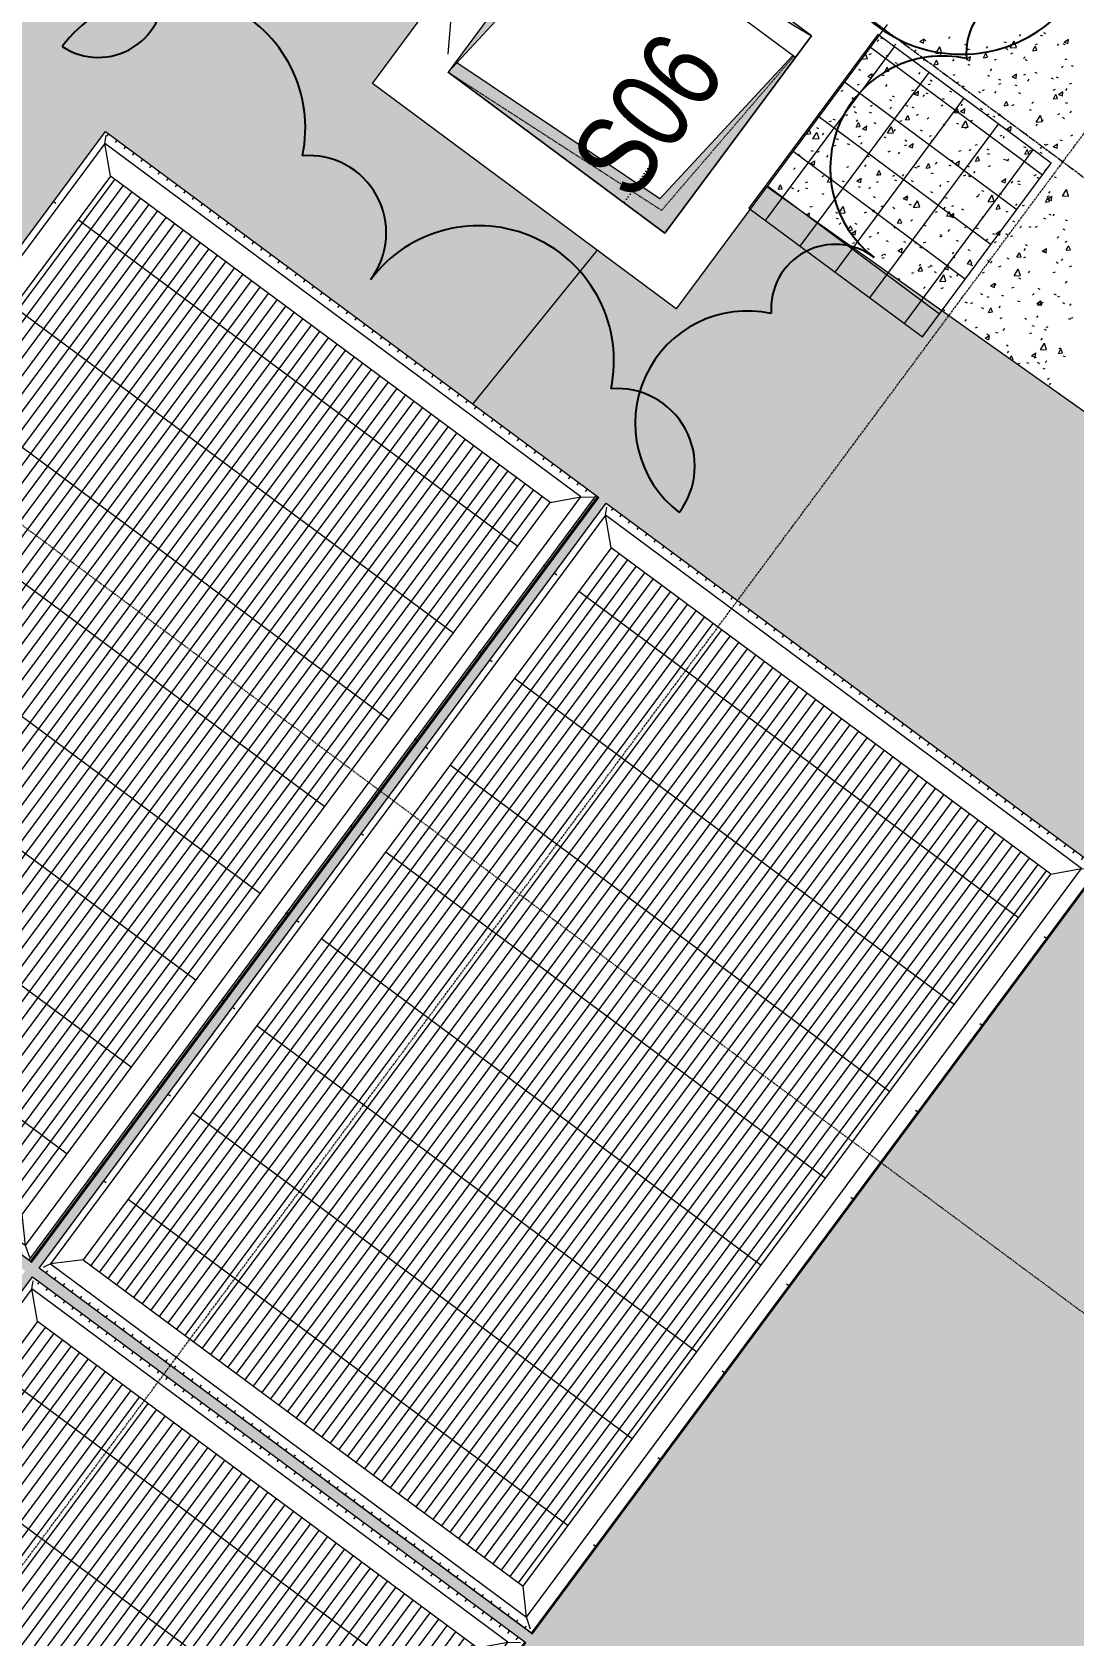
# Model space of a CAD drawing. Header units: centimetres. Extents: x -4512 to 25286, y -2765 to 13485.
# Drawn here: x 20956 to 21148.8, y 10621.9 to 10918.6 of the extents above; entities that cross this region are included whole.
import ezdxf

# ---------------------------------------------------------------- set-up
doc = ezdxf.new("R2010")
doc.units = ezdxf.units.CM
for name, pattern in [('_3D Schnittbereich_', [0.6, 0.4, -0.2]), ('_Schnittlinie_', [0.6, 0.3, -0.1, 0.1, -0.1]), ('DB_Strichlinie', [0.215, 0.15, -0.065]), ('DB_Strichpunkt', [0.28, 0.15, -0.065, 0, -0.065]), ('Dot', [0.47625, 0, -0.47625]), ('Grundgrenze', [0.9, 0.4, -0.1, 0.1, -0.1, 0.1, -0.1]), ('Rasterlinie', [2.2225, 1.27, -0.3175, 0.3175, -0.3175]), ('Verdeckt 0_5', [0.10584, 0.05292, -0.05292])]:
    doc.linetypes.add(name, pattern=pattern)
for name, color, linetype, lineweight in [('A-ANNO-DIMS', 7, 'Continuous', 5), ('A-ANNO-DIMS-50', 7, 'Continuous', 5), ('A-AREA-IDEN', 7, 'Continuous', 5), ('A-DETL-GENF', 7, 'Continuous', 9), ('A-DETL-THIN', 7, 'Continuous', 5), ('A-FLOR', 7, 'Continuous', 9), ('A-FLOR-PATT', 7, 'Continuous', 9), ('A-GENM', 7, 'Continuous', 9), ('A-GENM-IDEN', 7, 'Continuous', 5), ('I-WALL', 7, 'Continuous', 9), ('Q-SPCQ', 7, 'Continuous', 9), ('S-GRID', 7, 'Continuous', 5)]:
    doc.layers.add(name, color=color, linetype=linetype, lineweight=lineweight)
for name, color, linetype, lineweight, true_color in [('A-DETL', 251, 'Continuous', 9, 0x4f4f4f), ('C-PROP-LINE', 96, 'Grundgrenze', 25, 0x008000), ('G-ANNO-REVC', 1, 'Continuous', 25, 0xff0000), ('G-ANNO-SYMB', 9, '_3D Schnittbereich_', 5, 0xc0c0c0)]:
    doc.layers.add(name, color=color, linetype=linetype, lineweight=lineweight, true_color=true_color)
doc.styles.add('Arial Unicode MS_3', font='ARIALUNI.ttf', dxfattribs={"width": 0.8, "height": 9})
doc.styles.add('Arial_B_1', font='arial.ttf', dxfattribs={"width": 0.8, "height": 15})
doc.dimstyles.new('M_1_100', dxfattribs={"dimscale": 30.48, "dimtxt": 9.052604, "dimasz": 0.098425, "dimexe": 0.246063, "dimexo": 0.0625, "dimgap": 0.032808, "dimtad": 1, "dimdec": 1, "dimrnd": 0.5, "dimdsep": 46, "dimtxsty": 'Arial Unicode MS_3', "dimblk1": 'OBLIQUE', "dimblk2": 'OBLIQUE', "dimsah": 1, "dimcen": 0.09, "dimazin": 0, "dimtfac": 1, "dimtdec": 4, "dimtix": 1, "dimtmove": 0, "dimatfit": 3, "dimfxl": 0.246063, "dimfxlon": 1, "dimtvp": 1, "dimtolj": 1, "dimtzin": 0, "dimlwd": 13, "dimlwe": 13, "dimarcsym": 2})

# ---------------------------------------------------------------- blocks, each defined once
blk = doc.blocks.new('HNP_BD_Symbol - BD_Symbol-16672176-DD - FOK AF 300')
at = {"layer": 'A-DETL-GENF', "true_color": 0xc0c0c0}
blk.add_hatch(color=9, dxfattribs=at).paths.add_polyline_path([(0, 0), (0, -40.5), (0.56, -40.5), (4.55, -4.55), (49.73, -2.4), (50, 0), (0, 0)])
at = {"layer": 'A-DETL-GENF'}
for p, q in [((4.55, -4.55), (49.73, -2.4)), ((0.56, -40.5), (4.55, -4.55))]:
    blk.add_line(p, q, dxfattribs=at)
blk = doc.blocks.new('HNP_M5_Solarpaneel_parametrisch ohne Füße - HNP_Solarpaneel_1134x1762-7903408-DD - FOK AF 300')
at = {"layer": 'Q-SPCQ', "lineweight": 5, "true_color": 0xe0e0e0}
h = blk.add_hatch(dxfattribs=at)
h.set_pattern_fill('FP_2', color=254, style=0, pattern_type=2)
h.set_pattern_definition([(180, (88.1, 113.27), (0, -0.3473), []), (270, (88.1, 113.27), (20, 1e-15), [])])
h.paths.add_polyline_path([(176.2, 113.4), (0, 113.4), (0.03, 113.14), (176.2, 113.14)])
h = blk.add_hatch(dxfattribs=at)
h.set_pattern_fill('FP_3', color=254, style=0, pattern_type=2)
h.set_pattern_definition([(0, (88.1, 56.44), (0, 1.97), []), (90, (88.1, 56.44), (-20, 1e-15), [])])
h.paths.add_polyline_path([(176.2, 113.14), (0, 113.14), (0, -0.26), (176.2, -0.26), (176.2, 112.6)])
h.paths.add_polyline_path([(175.65, 112.6), (175.65, 0.28), (0.55, 0.28), (0.59, 112.6), (175.12, 112.6)])
h.paths.add_polyline_path([(170.09, 106.75), (6.11, 106.75), (6.11, 5.39), (170.09, 5.39), (170.09, 102.11)])
at = {"layer": 'Q-SPCQ', "lineweight": 5}
for p, q in [((176.2, 113.4), (0, 113.4)), ((0, 113.14), (0, 113.4)), ((176.2, 113.4), (0, 113.4)), ((0, -0.26), (0, 113.14)), ((0, 113.14), (176.2, 113.14)), ((176.2, 113.4), (176.2, 113.14)), ((176.2, 113.14), (176.2, -0.26)), ((1.88, 110.65), (0.55, 112.6)), ((6.11, 106.75), (1.88, 110.65)), ((1.88, 110.65), (1.88, 0.96)), ((174.32, 110.65), (1.88, 110.65)), ((174.32, 110.65), (170.09, 106.75)), ((175.65, 112.6), (174.32, 110.65)), ((174.32, 0.96), (174.32, 110.65)), ((6.11, 106.75), (6.11, 5.39)), ((170.09, 106.75), (6.11, 106.75)), ((170.09, 5.39), (170.09, 106.75)), ((6.11, 5.39), (1.88, 0.96)), ((6.11, 5.39), (170.09, 5.39)), ((170.09, 5.39), (174.32, 0.96)), ((1.88, 0.96), (0.55, 0.28)), ((1.88, 0.96), (174.32, 0.96)), ((174.32, 0.96), (175.65, 0.28)), ((176.2, -0.26), (0, -0.26))]:
    blk.add_line(p, q, dxfattribs=at)
blk = doc.blocks.new('FP_53-DD - FOK AF 300')
at = {"layer": 'A-FLOR-PATT', "color": 8, "lineweight": 5, "true_color": 0x787878}
for p, q in [((34462.1, 10917.87), (34462.37, 10918.2)), ((34465.95, 10918.07), (34466.35, 10917.93)), ((34466.56, 10918.54), (34466.93, 10918.34)), ((34435.82, 10916.89), (34436.09, 10917.21)), ((34436.4, 10917.56), (34436.8, 10917.42)), ((34438.91, 10916.21), (34439.31, 10916.36)), ((34442.72, 10914.99), (34442.99, 10915.31)), ((34443.65, 10916.85), (34444.45, 10917.38)), ((34443.65, 10916.85), (34444.36, 10916.58)), ((34444.36, 10916.57), (34444.45, 10917.37)), ((34444.42, 10917.27), (34444.79, 10917.07)), ((34446.63, 10914.66), (34447.37, 10915.89)), ((34447.77, 10914.73), (34447.37, 10915.88)), ((34448.99, 10917.42), (34449.26, 10917.75)), ((34452, 10916.27), (34452.39, 10916.42)), ((34452.51, 10915.54), (34452.9, 10915.41)), ((34455.98, 10915.62), (34456.25, 10915.95)), ((34459.23, 10916.81), (34459.63, 10916.67)), ((34459.57, 10915.62), (34459.93, 10915.42)), ((34460.4, 10915.7), (34461.15, 10916.93)), ((34460.4, 10915.7), (34461.55, 10915.79)), ((34461.55, 10915.77), (34461.15, 10916.92)), ((34464.57, 10915.17), (34465.01, 10916.02)), ((34464.57, 10915.17), (34465.33, 10915.28)), ((34465.33, 10915.26), (34465.01, 10916.01)), ((34465.08, 10916.33), (34465.47, 10916.47)), ((34469.15, 10916.14), (34469.42, 10916.47)), ((34470.16, 10916.52), (34470.53, 10916.31)), ((34470.37, 10916.75), (34471.17, 10917.29)), ((34470.37, 10916.75), (34471.08, 10916.48)), ((34471.08, 10916.47), (34471.17, 10917.27)), ((34432.86, 10913.62), (34433.99, 10913.7)), ((34433.99, 10913.69), (34433.64, 10914.67)), ((34434.32, 10914.49), (34434.72, 10914.64)), ((34436.59, 10912.73), (34436.86, 10913.05)), ((34437.19, 10911.27), (34437.63, 10912.12)), ((34437.42, 10914.34), (34437.79, 10914.14)), ((34437.95, 10911.37), (34437.63, 10912.11)), ((34439.05, 10913.01), (34439.45, 10912.87)), ((34444.37, 10913.43), (34444.77, 10913.57)), ((34445.78, 10914.28), (34446.18, 10914.14)), ((34446.32, 10912.57), (34446.76, 10913.42)), ((34446.32, 10912.57), (34447.08, 10912.68)), ((34446.63, 10914.66), (34447.78, 10914.75)), ((34447.08, 10912.67), (34446.76, 10913.41)), ((34447.41, 10914.56), (34447.8, 10914.71)), ((34449.77, 10913.26), (34450.04, 10913.59)), ((34452.22, 10913.59), (34453.02, 10914.13)), ((34452.22, 10913.59), (34452.93, 10913.32)), ((34452.57, 10912.7), (34452.93, 10912.49)), ((34452.93, 10913.31), (34453.02, 10914.12)), ((34455.45, 10913.87), (34455.89, 10914.72)), ((34455.45, 10913.87), (34456.21, 10913.98)), ((34456.2, 10913.97), (34455.89, 10914.71)), ((34457.46, 10913.48), (34457.86, 10913.63)), ((34460.49, 10914.62), (34460.89, 10914.76)), ((34462.88, 10913.72), (34463.15, 10914.04)), ((34463.17, 10913.59), (34463.53, 10913.39)), ((34469.92, 10911.99), (34470.19, 10912.31)), ((34470.54, 10913.54), (34470.93, 10913.68)), ((34471.66, 10912.44), (34472.06, 10912.3)), ((34432.33, 10911.74), (34432.72, 10911.6)), ((34434.06, 10910.42), (34434.86, 10910.95)), ((34434.06, 10910.42), (34434.77, 10910.14)), ((34434.77, 10910.13), (34434.86, 10910.94)), ((34436.72, 10910.56), (34437.12, 10910.71)), ((34437.19, 10911.27), (34437.95, 10911.38)), ((34443.49, 10910.83), (34443.76, 10911.15)), ((34445.22, 10908.91), (34445.62, 10909.06)), ((34445.57, 10909.77), (34445.94, 10909.56)), ((34449.81, 10910.63), (34450.21, 10910.78)), ((34450.54, 10909.11), (34450.81, 10909.43)), ((34456.17, 10910.67), (34456.54, 10910.46)), ((34456.75, 10911.46), (34457.02, 10911.79)), ((34458.22, 10909.92), (34458.62, 10909.78)), ((34458.31, 10908.97), (34458.7, 10909.12)), ((34460.79, 10910.33), (34461.59, 10910.87)), ((34460.79, 10910.33), (34461.5, 10910.06)), ((34461.5, 10910.05), (34461.59, 10910.86)), ((34462.89, 10910.68), (34463.29, 10910.83)), ((34463.65, 10909.56), (34463.92, 10909.88)), ((34464.94, 10911.18), (34465.34, 10911.04)), ((34467.95, 10910.13), (34468.34, 10909.99)), ((34468.9, 10910.36), (34469.27, 10910.16)), ((34471.39, 10909.02), (34471.78, 10909.17)), ((34429.1, 10907.71), (34429.49, 10907.86)), ((34431.15, 10906.21), (34431.42, 10906.53)), ((34432.13, 10908.85), (34432.53, 10908.99)), ((34437.37, 10908.57), (34437.64, 10908.9)), ((34438.05, 10906.12), (34438.44, 10905.98)), ((34438.57, 10906.84), (34438.93, 10906.63)), ((34442.19, 10907.78), (34442.59, 10907.93)), ((34442.63, 10907.16), (34443.43, 10907.7)), ((34442.63, 10907.16), (34443.35, 10906.89)), ((34443.35, 10906.88), (34443.43, 10907.69)), ((34444.27, 10906.67), (34444.54, 10907)), ((34444.77, 10907.39), (34445.17, 10907.25)), ((34447.78, 10906.34), (34448.18, 10906.2)), ((34449.17, 10907.74), (34449.54, 10907.54)), ((34451.5, 10908.65), (34451.89, 10908.52)), ((34454.5, 10907.6), (34454.9, 10907.46)), ((34455.28, 10907.84), (34455.67, 10907.99)), ((34457.53, 10907.31), (34457.8, 10907.63)), ((34461.23, 10908.87), (34461.62, 10908.73)), ((34461.91, 10907.44), (34462.28, 10907.24)), ((34468.36, 10907.89), (34468.75, 10908.04)), ((34468.39, 10906.26), (34468.84, 10907.11)), ((34468.39, 10906.26), (34469.15, 10906.36)), ((34469.15, 10906.35), (34468.83, 10907.1)), ((34469.35, 10907.07), (34470.15, 10907.61)), ((34469.35, 10907.07), (34470.07, 10906.8)), ((34470.07, 10906.79), (34470.15, 10907.59)), ((34470.7, 10907.83), (34470.97, 10908.15)), ((34429.95, 10903.2), (34430.34, 10903.35)), ((34431.32, 10904.85), (34431.71, 10904.71)), ((34431.57, 10903.9), (34431.93, 10903.7)), ((34434.32, 10903.8), (34434.72, 10903.66)), ((34434.54, 10904.92), (34434.93, 10905.07)), ((34438.14, 10904.42), (34438.41, 10904.74)), ((34441.02, 10902.36), (34441.46, 10903.21)), ((34441.05, 10905.07), (34441.45, 10904.93)), ((34441.78, 10902.46), (34441.46, 10903.2)), ((34442.17, 10904.81), (34442.54, 10904.61)), ((34443.04, 10903.27), (34443.43, 10903.42)), ((34447.63, 10904.98), (34448.02, 10905.13)), ((34450.15, 10903.66), (34450.59, 10904.51)), ((34450.15, 10903.66), (34450.91, 10903.77)), ((34450.91, 10903.76), (34450.59, 10904.5)), ((34451.2, 10903.91), (34452, 10904.45)), ((34451.2, 10903.91), (34451.92, 10903.64)), ((34451.32, 10904.95), (34451.59, 10905.28)), ((34451.92, 10903.63), (34452, 10904.43)), ((34454.91, 10904.52), (34455.28, 10904.31)), ((34456.12, 10903.33), (34456.52, 10903.48)), ((34458.31, 10903.15), (34458.58, 10903.48)), ((34459.27, 10904.96), (34459.71, 10905.81)), ((34459.27, 10904.96), (34460.03, 10905.07)), ((34460.03, 10905.06), (34459.71, 10905.8)), ((34460.71, 10905.04), (34461.11, 10905.19)), ((34463.88, 10904.32), (34464.28, 10904.18)), ((34464.43, 10905.4), (34464.7, 10905.73)), ((34465.23, 10901.97), (34465.98, 10903.2)), ((34466.38, 10902.05), (34465.98, 10903.19)), ((34469.2, 10903.38), (34469.6, 10903.53)), ((34470.6, 10905.58), (34471, 10905.44)), ((34471.47, 10903.68), (34471.74, 10904)), ((34422.76, 10899.74), (34423.19, 10900.58)), ((34423.51, 10899.84), (34423.2, 10900.58)), ((34424.56, 10900.97), (34424.93, 10900.76)), ((34426.91, 10902.06), (34427.31, 10902.21)), ((34427.6, 10902.52), (34427.99, 10902.38)), ((34431.89, 10901.05), (34432.33, 10901.9)), ((34431.89, 10901.06), (34432.65, 10901.16)), ((34431.93, 10902.05), (34432.2, 10902.38)), ((34432.65, 10901.15), (34432.33, 10901.89)), ((34433.04, 10900.73), (34433.84, 10901.27)), ((34433.04, 10900.73), (34433.75, 10900.46)), ((34433.75, 10900.45), (34433.84, 10901.26)), ((34435.17, 10901.88), (34435.54, 10901.68)), ((34437.67, 10899.89), (34438.42, 10901.12)), ((34438.82, 10899.97), (34438.42, 10901.11)), ((34438.92, 10900.26), (34439.19, 10900.59)), ((34440, 10902.13), (34440.4, 10902.28)), ((34441.02, 10902.36), (34441.78, 10902.47)), ((34443.71, 10900.52), (34444.1, 10900.38)), ((34445.05, 10902.52), (34445.32, 10902.84)), ((34447.91, 10901.59), (34448.28, 10901.38)), ((34450.43, 10901.79), (34450.83, 10901.65)), ((34451.46, 10900.94), (34452.2, 10902.17)), ((34451.46, 10900.94), (34452.6, 10901.03)), ((34452.1, 10900.8), (34452.37, 10901.12)), ((34452.6, 10901.01), (34452.2, 10902.15)), ((34453.09, 10902.2), (34453.49, 10902.35)), ((34457.16, 10903.05), (34457.55, 10902.91)), ((34459.77, 10900.65), (34460.57, 10901.19)), ((34459.77, 10900.65), (34460.49, 10900.38)), ((34460.49, 10900.37), (34460.57, 10901.18)), ((34465.2, 10901.25), (34465.47, 10901.57)), ((34465.23, 10901.98), (34466.38, 10902.06)), ((34466.17, 10902.25), (34466.57, 10902.4)), ((34470.05, 10902.86), (34470.42, 10902.65)), ((34422.76, 10899.74), (34423.52, 10899.85)), ((34423.88, 10898.84), (34424.63, 10900.07)), ((34423.88, 10898.84), (34425.03, 10898.93)), ((34425.03, 10898.91), (34424.63, 10900.05)), ((34425.65, 10899.61), (34425.92, 10899.94)), ((34427.76, 10897.55), (34428.16, 10897.7)), ((34428.17, 10898.95), (34428.53, 10898.74)), ((34430.25, 10897.98), (34430.65, 10897.84)), ((34432.35, 10899.27), (34432.75, 10899.42)), ((34432.7, 10897.9), (34432.97, 10898.22)), ((34436.98, 10899.25), (34437.38, 10899.11)), ((34437.67, 10899.89), (34438.82, 10899.98)), ((34440.85, 10897.62), (34441.25, 10897.77)), ((34440.91, 10898.66), (34441.28, 10898.45)), ((34441.62, 10897.48), (34442.41, 10898.02)), ((34441.62, 10897.48), (34442.33, 10897.21)), ((34442.33, 10897.2), (34442.42, 10898.01)), ((34445.44, 10899.34), (34445.84, 10899.49)), ((34445.82, 10898.36), (34446.09, 10898.69)), ((34453.94, 10897.69), (34454.34, 10897.84)), ((34458.53, 10899.4), (34458.92, 10899.55)), ((34459.08, 10899), (34459.35, 10899.32)), ((34462.88, 10897.43), (34463.27, 10897.29)), ((34463.06, 10899.94), (34463.42, 10899.73)), ((34465.98, 10897.1), (34466.25, 10897.42)), ((34466.66, 10897.91), (34467.03, 10897.71)), ((34467.02, 10897.75), (34467.42, 10897.89)), ((34468.34, 10897.4), (34469.14, 10897.93)), ((34468.34, 10897.4), (34469.06, 10897.13)), ((34469.06, 10897.11), (34469.14, 10897.92)), ((34469.6, 10898.69), (34469.99, 10898.55)), ((34471.61, 10899.45), (34472, 10899.6)), ((34421.16, 10896.01), (34421.53, 10895.81)), ((34423.45, 10894.3), (34424.24, 10894.83)), ((34423.45, 10894.3), (34424.16, 10894.03)), ((34423.52, 10896.7), (34423.92, 10896.56)), ((34424.16, 10894.02), (34424.25, 10894.82)), ((34424.72, 10896.42), (34425.12, 10896.56)), ((34426.43, 10895.46), (34426.7, 10895.78)), ((34433.91, 10895.73), (34434.28, 10895.52)), ((34437.82, 10896.49), (34438.22, 10896.64)), ((34439.7, 10896.11), (34439.97, 10896.43)), ((34444.85, 10893.46), (34445.29, 10894.31)), ((34445.61, 10893.55), (34445.29, 10894.3)), ((34446.6, 10894.21), (34446.87, 10894.53)), ((34449.43, 10894.9), (34449.82, 10894.76)), ((34450.19, 10894.23), (34450.99, 10894.77)), ((34450.19, 10894.23), (34450.9, 10893.96)), ((34450.91, 10896.56), (34451.31, 10896.7)), ((34450.91, 10893.95), (34450.99, 10894.76)), ((34452.87, 10896.64), (34453.14, 10896.97)), ((34453.98, 10894.76), (34454.42, 10895.61)), ((34453.98, 10894.76), (34454.74, 10894.87)), ((34454.74, 10894.86), (34454.42, 10895.6)), ((34456.06, 10897.01), (34456.43, 10896.81)), ((34456.15, 10896.17), (34456.55, 10896.03)), ((34459.16, 10895.11), (34459.55, 10894.98)), ((34459.66, 10894.99), (34460.03, 10894.79)), ((34459.86, 10894.85), (34460.13, 10895.17)), ((34463.1, 10896.05), (34463.54, 10896.9)), ((34463.1, 10896.06), (34463.86, 10896.16)), ((34463.86, 10896.15), (34463.54, 10896.89)), ((34463.99, 10896.61), (34464.39, 10896.76)), ((34465.88, 10896.38), (34466.28, 10896.24)), ((34420.29, 10893.2), (34420.57, 10893.52)), ((34425.57, 10891.91), (34425.97, 10892.06)), ((34426.59, 10890.84), (34427.03, 10891.69)), ((34426.91, 10892.79), (34427.27, 10892.59)), ((34427.35, 10890.94), (34427.03, 10891.68)), ((34427.2, 10891.31), (34427.47, 10891.63)), ((34430.17, 10893.63), (34430.56, 10893.77)), ((34432.03, 10891.05), (34432.82, 10891.59)), ((34432.74, 10890.77), (34432.82, 10891.58)), ((34433.48, 10893.74), (34433.75, 10894.07)), ((34435.72, 10892.15), (34436.16, 10893)), ((34435.72, 10892.15), (34436.48, 10892.26)), ((34435.97, 10892.36), (34436.37, 10892.22)), ((34436.48, 10892.25), (34436.16, 10892.99)), ((34438.67, 10891.98), (34439.07, 10892.13)), ((34438.98, 10891.31), (34439.38, 10891.17)), ((34440.47, 10891.95), (34440.74, 10892.28)), ((34442.7, 10893.63), (34443.1, 10893.49)), ((34443.26, 10893.7), (34443.66, 10893.85)), ((34444.85, 10893.46), (34445.61, 10893.57)), ((34445.71, 10892.58), (34446.11, 10892.44)), ((34449.06, 10894.09), (34449.43, 10893.88)), ((34451.76, 10892.05), (34452.16, 10892.2)), ((34452.43, 10893.85), (34452.83, 10893.71)), ((34452.67, 10892.07), (34453.03, 10891.86)), ((34453.65, 10892.49), (34453.92, 10892.81)), ((34456.35, 10893.76), (34456.74, 10893.91)), ((34458.76, 10890.98), (34459.56, 10891.52)), ((34459.48, 10890.7), (34459.56, 10891.5)), ((34464.84, 10892.11), (34465.24, 10892.25)), ((34465.41, 10891.77), (34465.77, 10891.56)), ((34466.76, 10892.94), (34467.03, 10893.27)), ((34468.53, 10891.83), (34468.93, 10891.69)), ((34469.43, 10893.82), (34469.83, 10893.96)), ((34417.45, 10889.53), (34417.89, 10890.38)), ((34417.45, 10889.53), (34418.21, 10889.64)), ((34418.21, 10889.63), (34417.89, 10890.37)), ((34419.9, 10889.86), (34420.27, 10889.65)), ((34421.07, 10889.04), (34421.34, 10889.37)), ((34422.51, 10889.81), (34422.91, 10889.68)), ((34422.54, 10890.77), (34422.94, 10890.92)), ((34425.52, 10888.77), (34425.92, 10888.63)), ((34426.59, 10890.84), (34427.35, 10890.95)), ((34429.24, 10891.09), (34429.64, 10890.95)), ((34432.03, 10891.05), (34432.74, 10890.78)), ((34432.25, 10890.04), (34432.65, 10889.9)), ((34434.26, 10889.59), (34434.53, 10889.92)), ((34435.64, 10890.85), (34436.03, 10891)), ((34440.6, 10887.81), (34441.4, 10888.34)), ((34441.32, 10887.53), (34441.4, 10888.33)), ((34442.06, 10891.16), (34442.43, 10890.95)), ((34445.67, 10889.14), (34446.03, 10888.93)), ((34447.38, 10890.06), (34447.65, 10890.38)), ((34448.73, 10890.92), (34449.12, 10891.06)), ((34454.43, 10888.34), (34454.7, 10888.66)), ((34455.09, 10889.3), (34455.49, 10889.17)), ((34456.29, 10887.22), (34457.04, 10888.45)), ((34457.44, 10887.3), (34457.04, 10888.44)), ((34458.41, 10888.84), (34458.78, 10888.64)), ((34458.76, 10890.98), (34459.48, 10890.71)), ((34460.64, 10890.69), (34460.91, 10891.02)), ((34461.81, 10890.98), (34462.21, 10891.12)), ((34461.81, 10890.57), (34462.21, 10890.43)), ((34467.25, 10888.18), (34467.65, 10888.33)), ((34467.54, 10888.79), (34467.81, 10889.12)), ((34470.07, 10888.26), (34470.81, 10889.49)), ((34470.07, 10888.26), (34471.22, 10888.35)), ((34471.21, 10888.33), (34470.81, 10889.48)), ((34419.06, 10887.4), (34419.19, 10887.35)), ((34423.39, 10886.26), (34423.79, 10886.41)), ((34427.98, 10887.98), (34428.38, 10888.13)), ((34427.98, 10887.15), (34428.25, 10887.48)), ((34428.72, 10885.12), (34429.47, 10886.35)), ((34429.87, 10885.2), (34429.46, 10886.34)), ((34433.45, 10885.2), (34433.85, 10885.35)), ((34434.91, 10885.5), (34435.31, 10885.36)), ((34435.04, 10885.44), (34435.31, 10885.76)), ((34435.06, 10888.23), (34435.43, 10888.02)), ((34436.49, 10886.34), (34436.88, 10886.49)), ((34438.67, 10886.21), (34439.03, 10886)), ((34440.6, 10887.81), (34441.32, 10887.54)), ((34441.08, 10888.06), (34441.47, 10888.2)), ((34441.25, 10887.8), (34441.52, 10888.13)), ((34441.64, 10886.77), (34442.04, 10886.63)), ((34442.51, 10886.18), (34443.26, 10887.41)), ((34442.51, 10886.18), (34443.66, 10886.27)), ((34443.66, 10886.25), (34443.25, 10887.4)), ((34446.55, 10885.28), (34446.94, 10885.42)), ((34448.16, 10885.91), (34448.43, 10886.23)), ((34448.37, 10888.04), (34448.76, 10887.9)), ((34448.69, 10884.56), (34449.13, 10885.41)), ((34449.44, 10884.65), (34449.12, 10885.4)), ((34449.58, 10886.41), (34449.98, 10886.56)), ((34451.41, 10885.92), (34451.78, 10885.71)), ((34454.17, 10888.12), (34454.56, 10888.27)), ((34456.29, 10887.23), (34457.44, 10887.31)), ((34457.81, 10885.86), (34458.25, 10886.71)), ((34457.81, 10885.86), (34458.57, 10885.97)), ((34458.57, 10885.95), (34458.25, 10886.7)), ((34459.63, 10885.34), (34460.03, 10885.49)), ((34461.42, 10886.54), (34461.69, 10886.86)), ((34462.67, 10886.47), (34463.06, 10886.62)), ((34466.93, 10887.15), (34467.38, 10888)), ((34466.93, 10887.15), (34467.69, 10887.26)), ((34467.33, 10887.73), (34468.13, 10888.26)), ((34467.33, 10887.73), (34468.05, 10887.45)), ((34467.69, 10887.25), (34467.37, 10887.99)), ((34468.05, 10887.44), (34468.13, 10888.25)), ((34422.71, 10884.81), (34423.23, 10885.16)), ((34423.16, 10884.49), (34423.23, 10885.14)), ((34426.06, 10882.44), (34426.2, 10882.49)), ((34428.06, 10885.29), (34428.43, 10885.09)), ((34428.18, 10884.22), (34428.58, 10884.08)), ((34428.72, 10885.13), (34429.87, 10885.21)), ((34428.76, 10883), (34429.03, 10883.33)), ((34430.42, 10881.94), (34430.87, 10882.79)), ((34431.18, 10882.04), (34430.86, 10882.78)), ((34431.67, 10883.28), (34432.03, 10883.07)), ((34438.9, 10882.42), (34439.29, 10882.56)), ((34439.56, 10883.25), (34440, 10884.1)), ((34439.56, 10883.25), (34440.32, 10883.36)), ((34440.31, 10883.35), (34439.99, 10884.09)), ((34442.03, 10883.65), (34442.3, 10883.97)), ((34444.41, 10882.99), (34444.78, 10882.78)), ((34448.68, 10884.56), (34449.45, 10884.67)), ((34449.18, 10884.56), (34449.98, 10885.1)), ((34449.18, 10884.56), (34449.89, 10884.29)), ((34449.9, 10884.28), (34449.98, 10885.08)), ((34451.99, 10882.48), (34452.38, 10882.63)), ((34454.09, 10882.42), (34454.49, 10882.28)), ((34455.21, 10884.19), (34455.48, 10884.51)), ((34460.81, 10883.69), (34461.21, 10883.55)), ((34462.2, 10882.39), (34462.47, 10882.71)), ((34463.82, 10882.64), (34464.22, 10882.5)), ((34465.07, 10882.54), (34465.47, 10882.69)), ((34466.56, 10884.27), (34466.93, 10884.06)), ((34467.53, 10884.95), (34467.93, 10884.81)), ((34468.32, 10884.64), (34468.59, 10884.96)), ((34470.54, 10883.9), (34470.94, 10883.76)), ((34430.42, 10881.94), (34431.18, 10882.05)), ((34431.01, 10881.38), (34431.81, 10881.91)), ((34431.01, 10881.38), (34431.73, 10881.11)), ((34431.27, 10879.56), (34431.67, 10879.71)), ((34431.73, 10881.1), (34431.81, 10881.9)), ((34434.31, 10880.7), (34434.7, 10880.85)), ((34435.82, 10881.29), (34436.09, 10881.61)), ((34437.41, 10880.06), (34437.78, 10879.85)), ((34440.64, 10879.89), (34441.03, 10879.75)), ((34442.81, 10879.5), (34443.08, 10879.82)), ((34444.37, 10879.64), (34444.76, 10879.79)), ((34447.36, 10881.15), (34447.76, 10881.02)), ((34447.4, 10880.77), (34447.8, 10880.92)), ((34448.94, 10881.75), (34449.21, 10882.08)), ((34450.37, 10880.11), (34450.77, 10879.97)), ((34455.99, 10880.04), (34456.26, 10880.36)), ((34457.1, 10881.37), (34457.49, 10881.23)), ((34457.46, 10879.7), (34457.85, 10879.85)), ((34457.76, 10881.31), (34458.55, 10881.85)), ((34457.76, 10881.31), (34458.47, 10881.04)), ((34458.47, 10881.03), (34458.55, 10881.83)), ((34459.56, 10881.35), (34459.93, 10881.14)), ((34460.49, 10880.83), (34460.88, 10880.98)), ((34469.1, 10880.49), (34469.37, 10880.81)), ((34470.16, 10882.25), (34470.53, 10882.04)), ((34470.54, 10879.76), (34470.94, 10879.91)), ((34433.91, 10878.61), (34434.31, 10878.47)), ((34436.6, 10877.14), (34436.87, 10877.46)), ((34436.71, 10876.78), (34437.11, 10876.92)), ((34436.92, 10877.57), (34437.31, 10877.43)), ((34439.59, 10878.14), (34440.39, 10878.67)), ((34439.59, 10878.14), (34440.31, 10877.87)), ((34440.31, 10877.85), (34440.39, 10878.66)), ((34443.64, 10878.84), (34444.04, 10878.7)), ((34449.72, 10877.6), (34449.99, 10877.93)), ((34449.81, 10876.85), (34450.2, 10876.99)), ((34452.52, 10875.66), (34452.96, 10876.51)), ((34452.57, 10878.42), (34452.93, 10878.22)), ((34453.28, 10875.76), (34452.96, 10876.5)), ((34459.75, 10876.83), (34460.15, 10876.69)), ((34461.65, 10876.96), (34462.09, 10877.81)), ((34461.65, 10876.96), (34462.41, 10877.07)), ((34462.41, 10877.06), (34462.09, 10877.8)), ((34462.9, 10876.91), (34463.29, 10877.06)), ((34462.98, 10878.24), (34463.25, 10878.56)), ((34463.17, 10879.32), (34463.53, 10879.12)), ((34466.33, 10878.06), (34467.13, 10878.59)), ((34466.33, 10878.06), (34467.04, 10877.79)), ((34466.48, 10878.09), (34466.87, 10877.95)), ((34467.04, 10877.78), (34467.13, 10878.58)), ((34469.88, 10876.34), (34470.15, 10876.66)), ((34470.77, 10878.25), (34471.21, 10879.1)), ((34470.77, 10878.26), (34471.53, 10878.36)), ((34471.53, 10878.35), (34471.21, 10879.09)), ((34442.19, 10874), (34442.58, 10874.15)), ((34443.39, 10874.36), (34443.83, 10875.21)), ((34443.39, 10874.36), (34444.15, 10874.47)), ((34443.59, 10875.35), (34443.86, 10875.67)), ((34444.15, 10874.45), (34443.83, 10875.2)), ((34445.22, 10875.13), (34445.62, 10875.28)), ((34445.57, 10875.49), (34445.94, 10875.29)), ((34446.3, 10874.3), (34446.7, 10874.16)), ((34447.36, 10872.48), (34448.1, 10873.7)), ((34448.5, 10872.55), (34448.1, 10873.69)), ((34448.17, 10874.89), (34448.97, 10875.43)), ((34448.17, 10874.89), (34448.89, 10874.62)), ((34448.89, 10874.61), (34448.97, 10875.42)), ((34449.18, 10873.48), (34449.54, 10873.27)), ((34450.5, 10873.46), (34450.77, 10873.78)), ((34452.52, 10875.66), (34453.28, 10875.77)), ((34453.03, 10875.56), (34453.43, 10875.42)), ((34455.28, 10874.07), (34455.67, 10874.21)), ((34456.17, 10876.4), (34456.54, 10876.2)), ((34456.77, 10875.89), (34457.04, 10876.21)), ((34458.31, 10875.2), (34458.71, 10875.35)), ((34461.14, 10873.52), (34461.88, 10874.75)), ((34461.14, 10873.52), (34462.29, 10873.61)), ((34462.28, 10873.59), (34461.88, 10874.74)), ((34463.76, 10874.09), (34464.03, 10874.42)), ((34468.36, 10874.13), (34468.76, 10874.27)), ((34468.91, 10876.1), (34469.28, 10875.9)), ((34471.39, 10875.26), (34471.79, 10875.4)), ((34439.58, 10873.02), (34439.97, 10872.89)), ((34444.37, 10871.2), (34444.64, 10871.52)), ((34447.36, 10872.48), (34448.5, 10872.56)), ((34447.63, 10871.21), (34448.03, 10871.36)), ((34456.75, 10871.65), (34457.55, 10872.18)), ((34456.75, 10871.65), (34457.47, 10871.37)), ((34457.47, 10871.36), (34457.55, 10872.17)), ((34457.55, 10871.74), (34457.82, 10872.06)), ((34460.72, 10871.28), (34461.11, 10871.42)), ((34461.92, 10873.18), (34462.28, 10872.98)), ((34465.48, 10871.22), (34465.88, 10871.08)), ((34470.66, 10872.19), (34470.93, 10872.52)), ((34451.28, 10869.31), (34451.55, 10869.63)), ((34452.03, 10868.69), (34452.43, 10868.55)), ((34453.1, 10868.43), (34453.5, 10868.58)), ((34454.92, 10870.26), (34455.29, 10870.05)), ((34455.04, 10867.64), (34455.44, 10867.5)), ((34456.13, 10869.56), (34456.53, 10869.71)), ((34456.36, 10866.77), (34456.8, 10867.62)), ((34457.12, 10866.87), (34456.8, 10867.61)), ((34458.33, 10867.59), (34458.6, 10867.91)), ((34458.76, 10869.95), (34459.15, 10869.81)), ((34461.76, 10868.9), (34462.16, 10868.76)), ((34464.54, 10869.94), (34464.81, 10870.27)), ((34465.33, 10868.4), (34466.13, 10868.93)), ((34465.33, 10868.4), (34466.04, 10868.13)), ((34465.49, 10868.07), (34465.93, 10868.92)), ((34465.49, 10868.07), (34466.25, 10868.18)), ((34466.25, 10868.16), (34465.93, 10868.91)), ((34466.04, 10868.11), (34466.13, 10868.92)), ((34466.19, 10868.5), (34466.58, 10868.64)), ((34468.49, 10870.17), (34468.88, 10870.03)), ((34469.22, 10869.62), (34469.61, 10869.77)), ((34470.07, 10868.61), (34470.44, 10868.41)), ((34471.44, 10868.04), (34471.71, 10868.37)), ((34447.93, 10867.33), (34448.29, 10867.13)), ((34452.06, 10865.16), (34452.33, 10865.48)), ((34456.36, 10866.77), (34457.12, 10866.88)), ((34458.54, 10865.64), (34458.94, 10865.79)), ((34463.08, 10865.69), (34463.44, 10865.49)), ((34465.32, 10865.8), (34465.59, 10866.12)), ((34471.15, 10865.63), (34471.54, 10865.49)), ((34471.63, 10865.7), (34472.02, 10865.85)), ((34453.96, 10863.93), (34454.35, 10864.08)), ((34455.75, 10861.98), (34456.55, 10862.52)), ((34455.75, 10861.98), (34456.46, 10861.71)), ((34456.08, 10862.77), (34456.45, 10862.56)), ((34456.46, 10861.7), (34456.55, 10862.51)), ((34457.7, 10863.1), (34458.1, 10862.96)), ((34459.11, 10863.44), (34459.38, 10863.77)), ((34464.01, 10862.86), (34464.41, 10863.01)), ((34464.42, 10864.36), (34464.82, 10864.22)), ((34466.1, 10861.65), (34466.37, 10861.97)), ((34466.68, 10863.67), (34467.05, 10863.47)), ((34467.04, 10863.99), (34467.44, 10864.14)), ((34459.69, 10860.75), (34460.05, 10860.55)), ((34459.9, 10859.3), (34460.17, 10859.62)), ((34460.34, 10858.15), (34460.65, 10858.73)), ((34460.96, 10857.98), (34460.64, 10858.72)), ((34464.33, 10858.74), (34465.13, 10859.27)), ((34464.33, 10858.74), (34465.04, 10858.47)), ((34465.04, 10858.46), (34465.13, 10859.26)), ((34465.99, 10859.83), (34466.73, 10861.05)), ((34465.99, 10859.83), (34467.14, 10859.91)), ((34467.14, 10859.9), (34466.73, 10861.04)), ((34469.33, 10859.18), (34469.77, 10860.03)), ((34469.33, 10859.18), (34470.09, 10859.29)), ((34469.45, 10860.07), (34469.85, 10860.22)), ((34470.09, 10859.28), (34469.77, 10860.02)), ((34470.15, 10858.75), (34470.55, 10858.61)), ((34460.63, 10857.94), (34460.97, 10857.99)), ((34461.84, 10857.23), (34462.24, 10857.38)), ((34463.43, 10857.49), (34463.83, 10857.35)), ((34464.87, 10858.36), (34465.27, 10858.51)), ((34465.44, 10857.53), (34465.8, 10857.33)), ((34466.44, 10856.44), (34466.83, 10856.3)), ((34466.89, 10857.5), (34467.16, 10857.83)), ((34467.28, 10854.44), (34467.68, 10854.59)), ((34467.67, 10853.36), (34467.94, 10853.68)), ((34469.2, 10851.87), (34469.5, 10851.77))]:
    blk.add_line(p, q, dxfattribs=at)
blk = doc.blocks.new('HNP_DD_Symbol - DD_Symbol_HKLS-18445168-DD - FOK AF 300')
at = {"layer": 'A-GENM', "linetype": 'DB_Strichlinie'}
for p, q in [((49.64, -5), (46.97, -42.47)), ((46.97, -42.47), (0, -45.5))]:
    blk.add_line(p, q, dxfattribs=at)
blk = doc.blocks.new('HNP_BD_Symbol - BD_Symbol-18445169-DD - FOK AF 300')
at = {"layer": 'A-DETL-GENF', "true_color": 0xc0c0c0}
blk.add_hatch(color=9, dxfattribs=at).paths.add_polyline_path([(0, -45.5), (4.55, -4.55), (49.99, 0), (0, 0), (0, -43.12)])
at = {"layer": 'A-DETL-GENF'}
for p, q in [((50, 0), (0, 0)), ((0, 0), (0, -45.5)), ((4.55, -4.55), (50, 0)), ((0, -45.5), (4.55, -4.55))]:
    blk.add_line(p, q, dxfattribs=at)
at = {"layer": 'A-GENM'}
for p, q in [((0, 0), (0, -45.5)), ((50, 0), (0, 0)), ((50, 0), (50, -45.5)), ((50, -45.5), (0, -45.5))]:
    blk.add_line(p, q, dxfattribs=at)
blk = doc.blocks.new('Family - ___-3356438-DD - FOK AF 300')
at = {"layer": 'C-PROP-LINE', "color": 1, "true_color": 0xff0000}
blk.add_arc((31751.09, 12946.58), 4399.16, 307.0818, 334.045, dxfattribs=at)
blk = doc.blocks.new('Family - ___-4252337-DD - FOK AF 300')
at = {"layer": 'C-PROP-LINE', "color": 5, "lineweight": 35, "true_color": 0x0000ff}
blk.add_arc((31751.09, 12946.58), 4399.16, 307.0818, 334.045, dxfattribs=at)
blk = doc.blocks.new('DIMBLOCK27-DD - FOK AF 300')
at = {"layer": 'A-ANNO-DIMS-50', "lineweight": 13}
for p, q in [((23387.22, 12863.39), (23381.2, 12867.85)), ((23387.22, 12863.39), (23386.91, 12865.48)), ((21152.44, 9850.93), (23387.22, 12863.39)), ((23387.22, 12863.39), (23387.53, 12861.29)), ((23387.22, 12863.39), (23393.24, 12858.92)), ((21152.44, 9850.93), (21146.42, 9855.4)), ((21152.44, 9850.93), (21152.13, 9853.03)), ((21152.44, 9850.93), (21152.75, 9848.84)), ((21152.44, 9850.93), (21158.47, 9846.47))]:
    blk.add_line(p, q, dxfattribs=at)
at = {"layer": 'A-ANNO-DIMS-50', "color": 0, "lineweight": 13, "insert": (22252.25, 11354.75), "char_height": 9, "width": 29.773, "attachment_point": 1, "rotation": 53.4303, "line_spacing_factor": 1.117605, "style": 'Arial Unicode MS_3'}
blk.add_mtext('3.751', dxfattribs=at)
blk = doc.blocks.new('_Oblique')
at = {"color": 0, "linetype": 'ByBlock', "lineweight": -2}
blk.add_line((-0.5, -0.5), (0.5, 0.5), dxfattribs=at)
blk = doc.blocks.new('DIMBLOCK54-DD - FOK AF 300')
at = {"layer": 'A-ANNO-DIMS-50', "lineweight": 13}
for p, q in [((20425.35, 11705.91), (20429.82, 11711.94)), ((20425.35, 11705.91), (20420.88, 11699.89)), ((20425.35, 11705.91), (20423.25, 11705.6)), ((20425.35, 11705.91), (20427.45, 11706.22)), ((21496.73, 10911.12), (20425.35, 11705.91)), ((21496.73, 10911.12), (21501.2, 10917.14)), ((21496.73, 10911.12), (21492.26, 10905.09)), ((21496.73, 10911.12), (21494.63, 10910.8)), ((21496.73, 10911.12), (21498.83, 10911.43))]:
    blk.add_line(p, q, dxfattribs=at)
at = {"layer": 'A-ANNO-DIMS-50', "color": 0, "lineweight": 13, "insert": (20958.64, 11326.09), "char_height": 9, "width": 29.773, "attachment_point": 1, "rotation": 323.4303, "line_spacing_factor": 1.117605, "style": 'Arial Unicode MS_3'}
blk.add_mtext('1.334', dxfattribs=at)
blk = doc.blocks.new('Family - ___-18579920-DD - FOK AF 300')
at = {"layer": 'G-ANNO-REVC', "color": 5, "true_color": 0x0000ff}
for centre, radius, start, end in [((34340.24, 10999.24), 21.21, 261.6153, 56.4066), ((34368.41, 11007.36), 14.71, 141.019, 272.8294), ((34394.15, 10986.53), 25.75, 166.2278, 321.019), ((34325.15, 10976.52), 12.12, 236.4066, 8.2169), ((34425.6, 10961.08), 14.71, 141.019, 272.8294), ((34306.71, 10948.76), 21.21, 261.6153, 56.4066), ((34451.33, 10940.26), 25.75, 166.2278, 321.019), ((34291.63, 10926.05), 12.12, 236.4066, 8.2169), ((34304.91, 10900.87), 25.04, 348.1618, 142.9531), ((34464.13, 10914.63), 11.88, 52.5614, 184.3717), ((34447.88, 10893.4), 20.79, 77.7702, 232.5614), ((34330.61, 10881.47), 14.31, 322.9531, 94.7634), ((34362.02, 10857.76), 25.04, 348.1618, 142.9531), ((34428.02, 10867.47), 11.88, 52.5614, 184.3717), ((34411.77, 10846.24), 20.79, 77.7702, 232.5614), ((34387.71, 10838.36), 14.31, 322.9531, 94.7634)]:
    blk.add_arc(centre, radius, start, end, dxfattribs=at)

msp = doc.modelspace()

# ---------------------------------------------------------------- hatches: boundary and pattern name
at = {"layer": 'A-DETL-GENF', "lineweight": 5}
h = msp.add_hatch(dxfattribs=at)
h.set_pattern_fill('FP_142', color=256, style=0, pattern_type=2)
h.set_pattern_definition([(53.43, (24082.999, 333.932), (-6.4250364, 4.7664355), []), (143.43, (24082.999, 333.932), (-4.7664355, -6.4250364), [])])
h.paths.add_polyline_path([(21120.786, 10862.228), (21144.618, 10894.353), (21112.493, 10918.185), (21088.661, 10886.06), (21116.086, 10865.715)])
at = {"layer": 'A-FLOR-PATT', "lineweight": 5, "true_color": 0x787878}
h = msp.add_hatch(dxfattribs=at)
h.set_pattern_fill('FP_70', color=8, style=0, pattern_type=2)
h.set_pattern_definition([(50.015, (-13292.32, -1.871), (9.1045568, -0.7967372), [0.95233, -10.476]), (355.001, (-13292.32, -1.871), (-1.7612832, 9.5528121), [0.76162, -8.378]), (100.446, (-13291.562, -1.937), (7.343074, 8.7564917), [0.80948, -8.904]), (46.2, (-13292.32, 0.669), (13.5470562, -2.1011167), [1.428, -15.713]), (96.632, (-13291.191, 0.494), (11.864521, 12.372045), [1.214, -13.357]), (351.183, (-13292.32, 0.67), (11.864513, 12.371615), [1.142, -12.567]), (21.013, (-13291.051, 0.0345), (7.5772977, -5.1129502), [0.9521, -10.473]), (325.989, (-13291.051, 0.0345), (3.0888958, 9.2097257), [0.76172, -8.379]), (71.46, (-13290.42, -0.392), (10.665037, 4.0964733), [0.80947, -8.904]), (37.516, (-13292.3197, -1.871), (0.15453995, 4.22741143), [0.41898, -7.859, 0.41898, -8.088, -8.411]), (37.516, (-13292.3197, -1.871), (0.15453995, 4.22741143), [-16.785, 0.41898, -7.992]), (7.507, (-13292.3197, -1.871), (3.33918326, 5.00918957), [0.4189, -4.43, 0.4189, -7.667, -3.205]), (7.507, (-13292.3197, -1.871), (3.33918326, 5.00918957), [-12.935, 0.4189, -2.786]), (327.49, (-13295.1507, -1.871), (6.7763272, -0.2856825), [0.41894, -2.755, 0.41894, -9.483, -13.139]), (327.49, (-13295.1507, -1.871), (6.7763272, -0.2856825), [-13.076, 0.41894, -12.721]), (317.488, (-13296.42, -1.871), (7.4025364, 1.2721888), [0.41897, -3.707, 0.41897, -6.158, -9.332]), (317.488, (-13296.42, -1.871), (7.4025364, 1.2721888), [-10.703, 0.41897, -8.913])])
h.paths.add_polyline_path([(20738.697, 10849.554), (20741.495, 10849.969), (20693.006, 10885.941), (20691.943, 10884.239), (20737.49, 10850.45)])
h.paths.add_polyline_path([(20747.76, 10850.898), (20750.194, 10851.258), (20851.469, 10987.776), (20942.753, 10920.057), (20909.197, 10874.825), (20955.848, 10881.739), (20969.581, 10900.251), (20988.094, 10886.518), (21039.225, 10894.096), (21018.984, 10909.111), (21034.558, 10930.104), (20815.553, 11082.189), (20786.632, 11035.875), (20850.072, 10988.813), (20748.586, 10852.011)])
h = msp.add_hatch(dxfattribs=at)
h.set_pattern_fill('FP_65', color=8, style=0, pattern_type=2)
h.set_pattern_definition([(50.003, (-13291.976, 11.657), (9.1051558, -0.7992868), [0.95214, -10.474]), (354.979, (-13291.976, 11.657), (-1.7616872, 9.5528416), [0.76169, -8.379]), (100.447, (-13291.218, 11.591), (7.3436464, 8.7526861), [0.80949, -8.904]), (46.186, (-13291.976, 14.197), (13.5479856, -2.1058115), [1.428, -15.71]), (96.633, (-13290.847, 14.022), (11.864998, 12.3662923), [1.214, -13.356]), (351.163, (-13291.976, 14.197), (11.8647245, 12.367099), [1.143, -12.568]), (20.991, (-13290.707, 13.562), (7.5772011, -5.1151429), [0.95202, -10.472]), (325.977, (-13290.707, 13.562), (3.0888768, 9.2079805), [0.76187, -8.381]), (71.456, (-13290.075, 13.136), (10.666265, 4.0922484), [0.80934, -8.903]), (37.499, (-13291.9757, 11.657), (0.15439213, 4.22755), [0.41891, -7.858, 0.41891, -8.086, -8.41]), (37.499, (-13291.9757, 11.657), (0.15439213, 4.22755), [-16.782, 0.41891, -7.991]), (7.484, (-13291.9757, 11.657), (3.33921085, 5.00758823), [0.4189, -4.43, 0.4189, -7.667, -3.205]), (7.484, (-13291.9757, 11.657), (3.33921085, 5.00758823), [-12.935, 0.4189, -2.786]), (327.477, (-13294.8067, 11.658), (6.77656776, -0.2886008), [0.41902, -2.755, 0.41902, -9.485, -13.142]), (327.477, (-13294.8067, 11.658), (6.77656776, -0.2886008), [-13.079, 0.41902, -12.723]), (317.479, (-13296.077, 11.659), (7.4035343, 1.2689373), [0.41906, -3.708, 0.41906, -6.159, -9.334]), (317.479, (-13296.077, 11.659), (7.4035343, 1.2689373), [-10.705, 0.41906, -8.914])])
h.paths.add_polyline_path([(20825.968, 10706.661), (20863.41, 10757.133), (20925.334, 10711.195), (20926.593, 10712.751), (20864.601, 10758.739), (20955.848, 10881.739), (20909.197, 10874.825), (20837.773, 10778.545), (20746.512, 10846.295), (20750.194, 10851.258), (20747.76, 10850.898), (20745.092, 10847.301), (20741.495, 10849.969), (20738.697, 10849.554), (20743.9, 10845.694), (20710.265, 10800.355), (20711.618, 10799.259), (20745.297, 10844.658), (20836.581, 10776.939), (20800.028, 10727.666)])
h.paths.add_polyline_path([(21037.579, 10849.807), (21060.602, 10878.237), (21039.225, 10894.096), (20988.094, 10886.518), (21035.504, 10851.347)])
h = msp.add_hatch(dxfattribs=at)
h.set_pattern_fill('FP_74', color=8, style=0, pattern_type=2)
h.set_pattern_definition([(49.995, (-13322.491, -2.773), (9.108655, -0.7931445), [0.95235, -10.476]), (355.021, (-13322.491, -2.773), (-1.762063, 9.5469552), [0.76194, -8.381]), (100.457, (-13321.732, -2.839), (7.3462337, 8.7537103), [0.80905, -8.9]), (46.18, (-13322.491, -0.235), (13.5532168, -2.0972163), [1.429, -15.714]), (96.639, (-13321.362, -0.41), (11.869547, 12.3692217), [1.214, -13.35]), (351.206, (-13322.491, -0.235), (11.869499, 12.3687654), [1.143, -12.572]), (21.007, (-13321.221, -0.869), (7.579996, -5.1082171), [0.9525, -10.477]), (326.025, (-13321.221, -0.869), (3.0900133, 9.205806), [0.76174, -8.379]), (71.445, (-13320.59, -1.295), (10.6705441, 4.0974665), [0.8092, -8.901]), (37.499, (-13322.491, -2.773), (0.15481626, 4.22535453), [0.41907, -7.861, 0.41907, -8.089, -8.413]), (37.499, (-13322.491, -2.773), (0.15481626, 4.22535453), [-16.788, 0.41907, -7.994]), (7.515, (-13322.491, -2.773), (3.3407282, 5.0079345), [0.41909, -4.432, 0.41909, -7.671, -3.207]), (7.515, (-13322.491, -2.773), (3.3407282, 5.0079345), [-12.941, 0.41909, -2.788]), (327.525, (-13325.3227, -2.774), (6.77933804, -0.28453437), [0.41896, -2.755, 0.41896, -9.484, -13.14]), (327.525, (-13325.3227, -2.774), (6.77933804, -0.28453437), [-13.077, 0.41896, -12.721]), (317.523, (-13326.593, -2.775), (7.4061831, 1.2726588), [0.41892, -3.707, 0.41892, -6.157, -9.331]), (317.523, (-13326.593, -2.775), (7.4061831, 1.2726588), [-10.702, 0.41892, -8.912])])
h.paths.add_polyline_path([(21044.357, 10622.898), (21046.781, 10623.59), (20986.761, 10668.115), (20986.002, 10666.189), (21044.046, 10623.128)])
h.paths.add_polyline_path([(21050.295, 10624.593), (21334.389, 10705.71), (21340.498, 10713.945), (21091.986, 10890.028), (21075.204, 10867.405), (21067.555, 10873.079), (21053.675, 10837.867), (21060.866, 10832.532), (21041.034, 10805.798), (21038.578, 10799.568), (21062.263, 10831.496), (21153.547, 10763.777), (21050.904, 10625.414)])
h = msp.add_hatch(dxfattribs=at)
h.set_pattern_fill('FP_72', color=8, style=0, pattern_type=2)
h.set_pattern_definition([(49.989, (-13310.737, 15.609), (9.107655, -0.7998567), [0.95215, -10.474]), (354.98, (-13310.737, 15.609), (-1.7619414, 9.5518147), [0.76191, -8.381]), (100.452, (-13309.978, 15.543), (7.346377, 8.750921), [0.80937, -8.903]), (46.172, (-13310.737, 18.149), (13.5516546, -2.1062072), [1.428, -15.71]), (96.636, (-13309.607, 17.973), (11.8686705, 12.364396), [1.214, -13.354]), (351.165, (-13310.737, 18.149), (11.8687727, 12.363781), [1.143, -12.572]), (20.98, (-13309.467, 17.513), (7.5799538, -5.1151653), [0.95223, -10.475]), (325.988, (-13309.467, 17.513), (3.0890363, 9.2060663), [0.762, -8.382]), (71.448, (-13308.835, 17.087), (10.6690505, 4.0910708), [0.80924, -8.902]), (37.485, (-13310.7367, 15.609), (0.1546316, 4.2269036), [0.41895, -7.859, 0.41895, -8.087, -8.411]), (37.485, (-13310.7367, 15.609), (0.1546316, 4.2269036), [-16.784, 0.41895, -7.992]), (7.479, (-13310.7367, 15.609), (3.3407695, 5.0064355), [0.41902, -4.431, 0.41902, -7.669, -3.206]), (7.479, (-13310.7367, 15.609), (3.3407695, 5.0064355), [-12.939, 0.41902, -2.787]), (327.487, (-13313.5677, 15.61), (6.77830456, -0.28849304), [0.4191, -2.756, 0.4191, -9.487, -13.144]), (327.487, (-13313.5677, 15.61), (6.77830456, -0.28849304), [-13.081, 0.4191, -12.725]), (317.491, (-13314.838, 15.611), (7.4054799, 1.2684607), [0.4191, -3.708, 0.4191, -6.159, -9.334]), (317.491, (-13314.838, 15.611), (7.4054799, 1.2684607), [-10.706, 0.4191, -8.915])])
h.paths.add_polyline_path([(20915.731, 10633.972), (20956.091, 10688.377), (20986.002, 10666.189), (20986.761, 10668.115), (20957.283, 10689.984), (21038.578, 10799.568), (21041.034, 10805.798), (20955.886, 10691.02), (20926.593, 10712.751), (20925.334, 10711.195), (20954.694, 10689.414), (20914.378, 10635.068)])
h.paths.add_polyline_path([(21053.675, 10837.867), (21067.555, 10873.079), (21060.602, 10878.237), (21037.579, 10849.807), (21048.203, 10841.926)])
h = msp.add_hatch(dxfattribs=at)
h.set_pattern_fill('FP_73', color=8, style=0, pattern_type=2)
h.set_pattern_definition([(50, (-13323.223, -0.114), (9.1090939, -0.7965761), [0.9525, -10.477]), (355, (-13323.223, -0.114), (-1.7621127, 9.55293), [0.762, -8.382]), (100.451, (-13322.464, -0.1805), (7.3466062, 8.7558912), [0.8095, -8.904]), (46.184, (-13323.223, 2.426), (13.55348, -2.1019258), [1.429, -15.716]), (96.636, (-13322.094, 2.251), (11.869848, 12.37158), [1.214, -13.357]), (351.184, (-13323.223, 2.426), (11.870226, 12.3709024), [1.143, -12.573]), (21, (-13321.953, 1.791), (7.5808053, -5.1128775), [0.9525, -10.477]), (326, (-13321.953, 1.791), (3.090174, 9.20947), [0.762, -8.382]), (71.451, (-13321.321, 1.365), (10.6704268, 4.0963697), [0.8095, -8.905]), (37.5, (-13323.223, -0.114), (0.15431835, 4.2275527), [0.4191, -7.861, 0.4191, -8.09, -8.414]), (37.5, (-13323.223, -0.114), (0.15431835, 4.2275527), [-16.789, 0.4191, -7.995]), (7.5, (-13323.223, -0.114), (3.34078667, 5.0089121), [0.4191, -4.432, 0.4191, -7.671, -3.207]), (7.5, (-13323.223, -0.114), (3.34078667, 5.0089121), [-12.941, 0.4191, -2.788]), (327.5, (-13326.0547, -0.114), (6.77975054, -0.286649), [0.4191, -2.756, 0.4191, -9.487, -13.144]), (327.5, (-13326.0547, -0.114), (6.77975054, -0.286649), [-13.081, 0.4191, -12.725]), (317.5, (-13327.325, -0.114), (7.4066317, 1.2710985), [0.4191, -3.708, 0.4191, -6.159, -9.334]), (317.5, (-13327.325, -0.114), (7.4066317, 1.2710985), [-10.706, 0.4191, -8.915])])
h.paths.add_polyline_path([(21144.026, 10449.103), (21334.389, 10705.71), (21050.295, 10624.593), (21048.567, 10622.265), (21046.781, 10623.59), (21044.357, 10622.898), (21047.376, 10620.658), (21004.141, 10562.379), (21129.254, 10461.064)])

# ---------------------------------------------------------------- linework, layer by layer
at = {"layer": 'A-AREA-IDEN', "color": 7, "linetype": 'Dot', "true_color": 0xefefef}
msp.add_line((21071.233, 10895.281), (21065.536, 10886.986), dxfattribs=at)
at = {"layer": 'A-DETL', "color": 7, "linetype": 'Verdeckt 0_5', "lineweight": 5}
msp.add_line((20779.043, 11167.422), (21360.51, 10736.062), dxfattribs=at)
at = {"layer": 'A-DETL-THIN'}
for p, q in [((21112.493, 10918.185), (21088.661, 10886.06)), ((21144.618, 10894.353), (21112.493, 10918.185)), ((21120.786, 10862.228), (21144.618, 10894.353)), ((21088.661, 10886.06), (21120.786, 10862.228))]:
    msp.add_line(p, q, dxfattribs=at)
at = {"layer": 'A-FLOR', "color": 254, "lineweight": 5, "true_color": 0xcfcfcf}
for p, q in [((21091.986, 10890.028), (21340.498, 10713.945)), ((21037.579, 10849.807), (21060.602, 10878.237))]:
    msp.add_line(p, q, dxfattribs=at)
at = {"layer": 'A-GENM-IDEN'}
msp.add_line((21032.974, 10914.561), (21034.939, 10937.052), dxfattribs=at)
at = {"layer": 'G-ANNO-SYMB', "color": 174, "linetype": '_Schnittlinie_', "lineweight": 13, "true_color": 0x000099}
msp.add_line((20709.668, 10305.402), (22851.132, 13192.092), dxfattribs=at)
at = {"layer": 'I-WALL'}
for p, q in [((21018.984, 10909.111), (21058.009, 10961.716)), ((21097.26, 10913.921), (21060.717, 10941.03)), ((21114.228, 10920.011), (21075.204, 10867.405)), ((21073.13, 10881.395), (21100.239, 10917.937)), ((21075.204, 10867.405), (21018.984, 10909.111)), ((21032.974, 10911.184), (21073.13, 10881.395))]:
    msp.add_line(p, q, dxfattribs=at)
at = {"layer": 'S-GRID', "linetype": 'Rasterlinie'}
msp.add_line((20076.702, 11688.451), (21669.8, 10506.618), dxfattribs=at)
at = {"layer": 'S-GRID', "color": 8, "linetype": 'DB_Strichpunkt', "true_color": 0x808080}
msp.add_line((20037.358, 11507.523), (21580.713, 10362.591), dxfattribs=at)

# ---------------------------------------------------------------- block references
at = {"layer": 'A-FLOR', "color": 254, "lineweight": 5, "true_color": 0xcfcfcf}
msp.add_blockref('FP_53-DD - FOK AF 300', (-13323.377, 0), dxfattribs=at)
at = {"layer": 'A-GENM'}
for name, p, rotation in [('HNP_BD_Symbol - BD_Symbol-18445169-DD - FOK AF 300', (21060.082, 10947.727), 323.4304761115937), ('HNP_BD_Symbol - BD_Symbol-16672176-DD - FOK AF 300', (21073.13, 10881.394), 143.4303073949245), ('HNP_DD_Symbol - DD_Symbol_HKLS-18445168-DD - FOK AF 300', (21060.082, 10947.727), 323.4304761115937)]:
    msp.add_blockref(name, p, dxfattribs=dict(at, rotation=rotation))
at = {"layer": 'C-PROP-LINE', "color": 5, "lineweight": 35, "true_color": 0x0000ff}
msp.add_blockref('Family - ___-4252337-DD - FOK AF 300', (-13323.377, 0), dxfattribs=at)
at = {"layer": 'C-PROP-LINE', "color": 1, "true_color": 0xff0000}
msp.add_blockref('Family - ___-3356438-DD - FOK AF 300', (-13323.377, 0), dxfattribs=at)
at = {"layer": 'G-ANNO-REVC', "color": 5, "true_color": 0x0000ff}
msp.add_blockref('Family - ___-18579920-DD - FOK AF 300', (-13323.377, 0), dxfattribs=at)
at = {"layer": 'Q-SPCQ', "rotation": 233.4302660668834}
for p in [(20969.791, 10900.096), (21062.472, 10831.34), (20956.301, 10688.222)]:
    msp.add_blockref('HNP_M5_Solarpaneel_parametrisch ohne Füße - HNP_Solarpaneel_1134x1762-7903408-DD - FOK AF 300', p, dxfattribs=at)

# ---------------------------------------------------------------- texts
at = {"layer": 'A-AREA-IDEN', "insert": (21055.009, 10895.659), "char_height": 15, "width": 36.87762, "attachment_point": 1, "rotation": 53.93, "style": 'Arial_B_1'}
msp.add_mtext('S06', dxfattribs=at)

# ---------------------------------------------------------------- dimensions: what is measured, and where the dimension line sits
at = {"layer": 'A-ANNO-DIMS', "lineweight": 13}
for base, p1, p2, angle, override, picture, middle in [((23387.219, 12863.386), (21146.419, 9855.402), (23381.196, 12867.855), 53.43027, {"dimpost": '<>', "dimfxl": 3750.879752}, 'DIMBLOCK27-DD - FOK AF 300', (22265.335, 11360.496)), ((20425.353, 11705.913), (21492.263, 10905.092), (20420.884, 11699.89), 323.43027, {"dimpost": '<>', "dimfxl": 1334}, 'DIMBLOCK54-DD - FOK AF 300', (20964.378, 11313.01))]:
    dim = msp.add_linear_dim(base=base, p1=p1, p2=p2, angle=angle, dimstyle='M_1_100', override=override, dxfattribs=at)
    dim.commit()
    dim.dimension.update_dxf_attribs({"geometry": picture, "text_midpoint": middle})

doc.saveas('drawing.dxf')
